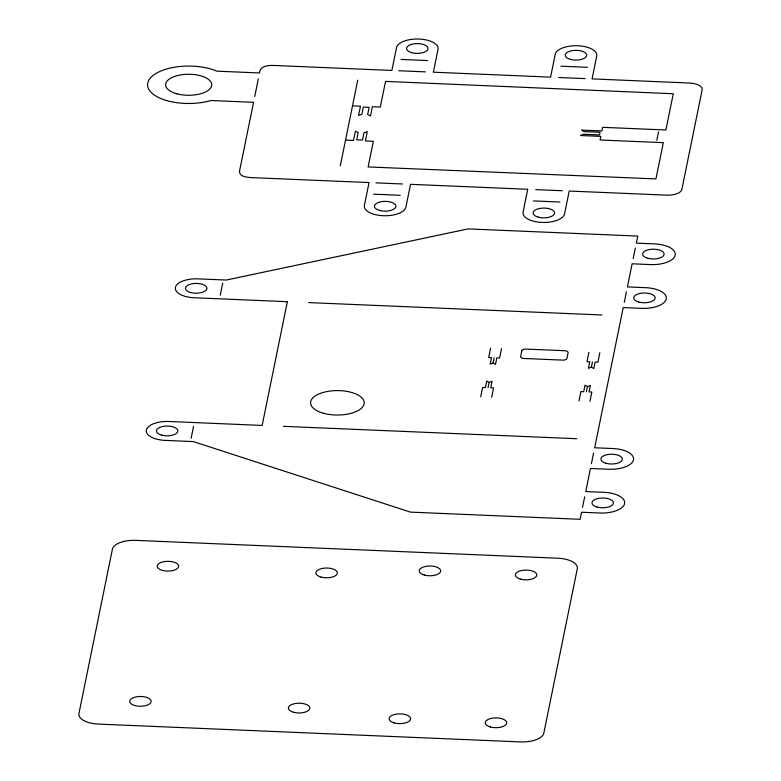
<?xml version="1.0" encoding="UTF-8"?>
<svg xmlns="http://www.w3.org/2000/svg" width="781" height="781" viewBox="0 0 781 781"><rect width="100%" height="100%" fill="white"/><g stroke="black" fill="none" stroke-linecap="round" stroke-linejoin="round"><path stroke-width="1.17" d="M254.733 96.522L258.355 78.764M191.12 438.317L193.581 426.211M220.271 295.169L222.731 283.073M340.311 165.767L357.727 80.218M480.686 396.807L482.599 387.425L485.401 387.542L486.729 381.021L489.14 382.436L492.069 381.245L490.741 387.766L493.553 387.884L491.639 397.275M490.595 348.141L488.691 357.522L491.493 357.639L490.165 364.161L493.104 362.97L495.505 364.385L496.833 357.864L499.635 357.981L501.548 348.599M488.076 387.649L489.14 382.436M493.104 362.97L494.158 357.757M578.985 400.965L580.898 391.574L583.7 391.691L585.028 385.179L587.429 386.585L590.368 385.404L589.04 391.916L591.842 392.042L589.938 401.424M588.894 352.29L586.98 361.681L589.782 361.798L588.454 368.31L591.393 367.129L593.804 368.544L595.132 362.023L597.934 362.14L599.847 352.748M586.365 391.808L587.429 386.585M591.393 367.129L592.457 361.906M656.831 140.258L658.549 131.823M582.528 507.347L584.676 496.823M591.442 463.563L593.589 453.039M624.283 302.325L626.421 291.801M633.196 258.54L635.343 248.016M401.102 59.434L427.656 60.557M560.885 66.19L587.449 67.312M398.798 70.739L425.352 71.862M558.591 77.485L585.145 78.608M352.504 105.884L360.461 106.216L358.567 115.52L361.886 114.329L363.36 107.095L369.149 107.339L367.675 114.573L370.458 116.027L372.352 106.724L380.318 107.056L385.541 81.4L673.281 93.74L665.9 129.997L602.659 127.323L601.917 130.944L581.494 130.085L584.11 131.599L600.003 132.272L599.466 134.908L583.573 134.234L580.39 135.504L600.823 136.363L600.081 139.994L663.323 142.669L655.933 178.917L368.124 166.939L373.347 141.283L365.381 140.941L367.275 131.638L363.966 132.829L362.491 140.072L356.692 139.828L358.167 132.585L355.394 131.14L353.5 140.443L345.534 140.102M375.964 182.861L402.518 183.984M535.756 189.617L562.31 190.74M373.66 194.166L400.223 195.289M533.452 200.912L560.006 202.035M308.563 302.589L601.946 314.987M283.366 426.328L576.749 438.717M239.494 171.342C239.455 176.779 246.825 177.228 250.857 177.58L369.052 182.569L364.405 205.383A20.833 9.489 0 0 0 383.227 215.712A20.833 9.489 0 0 0 405.895 207.141L410.542 184.326L527.731 189.275L523.085 212.09A20.833 9.489 0 0 0 541.907 222.419A20.833 9.489 0 0 0 564.575 213.848L569.222 191.033L666.691 195.152A13.951 6.355 0 0 0 681.872 189.412L702.129 89.932A13.951 6.355 0 0 0 689.525 83.02L592.057 78.901L596.704 56.086A20.833 9.489 0 0 0 577.881 45.757A20.833 9.489 0 0 0 555.213 54.328L550.566 77.143L433.377 72.194L438.024 49.379A20.833 9.489 0 0 0 419.202 39.05A20.833 9.489 0 0 0 396.533 47.631L391.886 70.446L273.692 65.448C268.352 65.213 259.712 65.946 259.536 72.965L216.835 71.159A41.071 18.705 0 0 0 161.169 70.876A41.071 18.705 0 0 0 156.024 96.131A41.071 18.705 0 0 0 210.86 100.515L253.552 102.321L239.494 171.342M112.405 549.209L78.959 713.434A21.458 9.772 0 0 0 98.347 724.075L520.478 741.911A21.458 9.772 0 0 0 543.83 733.076L577.276 568.851A21.458 9.772 0 0 0 557.888 558.21L135.748 540.374A21.458 9.772 0 0 0 112.405 549.209M287.359 301.691L262.162 425.43L169.047 421.496A20.833 9.489 0 0 0 146.379 430.067A20.833 9.489 0 0 0 165.201 440.396L193.337 441.587L410.455 512.121L580.098 519.297L581.533 512.238L599.759 513.01A22.805 10.387 0 0 0 624.575 503.628A22.805 10.387 0 0 0 603.977 492.333L585.74 491.561L590.446 468.463L608.682 469.235A22.805 10.387 0 0 0 633.489 459.843A22.805 10.387 0 0 0 612.89 448.548L594.663 447.777L623.209 307.587L641.435 308.358A22.805 10.387 0 0 0 666.252 298.977A22.805 10.387 0 0 0 645.653 287.672L627.416 286.91L632.122 263.802L650.358 264.574A22.805 10.387 0 0 0 675.165 255.192A22.805 10.387 0 0 0 654.566 243.897L636.339 243.125L637.774 236.077L468.131 228.901L226.236 280.047L198.091 278.856A20.833 9.489 0 0 0 175.422 287.428A20.833 9.489 0 0 0 194.244 297.756L287.359 301.691M521.776 350.874L520.654 356.37A5.77 2.626 0 0 0 520.722 357.093L522.509 358.333A2.314 1.054 0 0 0 523.348 358.45L563.491 360.148A2.314 1.054 0 0 0 564.36 360.109L566.45 359.211A5.672 2.577 0 0 0 566.967 358.333L568.09 352.836A5.77 2.626 0 0 0 568.021 352.114L566.235 350.874A2.314 1.054 0 0 0 565.405 350.757L525.262 349.058A2.314 1.054 0 0 0 524.393 349.097L522.304 349.995A5.672 2.577 0 0 0 521.776 350.874M323.49 413.266A26.827 12.223 0 0 0 364.21 403.064A26.827 12.223 0 0 0 324.476 392.101A26.827 12.223 0 0 0 323.49 413.266M161.56 435.124A10.729 4.891 0 0 0 177.853 431.044A10.729 4.891 0 0 0 161.96 426.66A10.729 4.891 0 0 0 161.56 435.124M606.056 463.289A10.729 4.891 0 0 0 622.34 459.208A10.729 4.891 0 0 0 606.447 454.825A10.729 4.891 0 0 0 606.056 463.289M597.133 507.074A10.729 4.891 0 0 0 613.427 502.993A10.729 4.891 0 0 0 597.533 498.61A10.729 4.891 0 0 0 597.133 507.074M647.8 258.267A10.729 4.891 0 0 0 664.094 254.196A10.729 4.891 0 0 0 648.191 249.803A10.729 4.891 0 0 0 647.8 258.267M638.887 302.052A10.729 4.891 0 0 0 655.171 297.971A10.729 4.891 0 0 0 639.278 293.588A10.729 4.891 0 0 0 638.887 302.052M190.613 292.485A10.729 4.891 0 0 0 206.897 288.414A10.729 4.891 0 0 0 191.003 284.02A10.729 4.891 0 0 0 190.613 292.485M490.4 726.974A10.729 4.891 0 0 0 506.693 722.903A10.729 4.891 0 0 0 490.79 718.51A10.729 4.891 0 0 0 490.4 726.974M520.507 579.131A10.729 4.891 0 0 0 536.801 575.05A10.729 4.891 0 0 0 520.898 570.667A10.729 4.891 0 0 0 520.507 579.131M394.288 722.913A10.729 4.891 0 0 0 410.581 718.842A10.729 4.891 0 0 0 394.678 714.449A10.729 4.891 0 0 0 394.288 722.913M424.395 575.07A10.729 4.891 0 0 0 440.689 570.989A10.729 4.891 0 0 0 424.786 566.606A10.729 4.891 0 0 0 424.395 575.07M293.549 712.262A10.729 4.891 0 0 0 309.832 708.182A10.729 4.891 0 0 0 293.939 703.798A10.729 4.891 0 0 0 293.549 712.262M321.069 577.1A10.729 4.891 0 0 0 337.353 573.02A10.729 4.891 0 0 0 321.46 568.636A10.729 4.891 0 0 0 321.069 577.1M162.389 570.394A10.729 4.891 0 0 0 178.673 566.313A10.729 4.891 0 0 0 162.78 561.929A10.729 4.891 0 0 0 162.389 570.394M134.869 705.555A10.729 4.891 0 0 0 151.153 701.475A10.729 4.891 0 0 0 135.259 697.091A10.729 4.891 0 0 0 134.869 705.555M177.082 93.866A23.069 10.514 0 0 0 211.739 84.807A23.069 10.514 0 0 0 177.18 75.659A23.069 10.514 0 0 0 177.082 93.866M411.714 52.688A10.729 4.891 0 0 0 428.008 48.607A10.729 4.891 0 0 0 412.114 44.224A10.729 4.891 0 0 0 411.714 52.688M379.595 210.44A10.729 4.891 0 0 0 395.879 206.369A10.729 4.891 0 0 0 379.986 201.976A10.729 4.891 0 0 0 379.595 210.44M570.394 59.385A10.729 4.891 0 0 0 586.687 55.314A10.729 4.891 0 0 0 570.794 50.921A10.729 4.891 0 0 0 570.394 59.385M538.275 217.147A10.729 4.891 0 0 0 554.559 213.076A10.729 4.891 0 0 0 538.665 208.683A10.729 4.891 0 0 0 538.275 217.147"/></g></svg>
